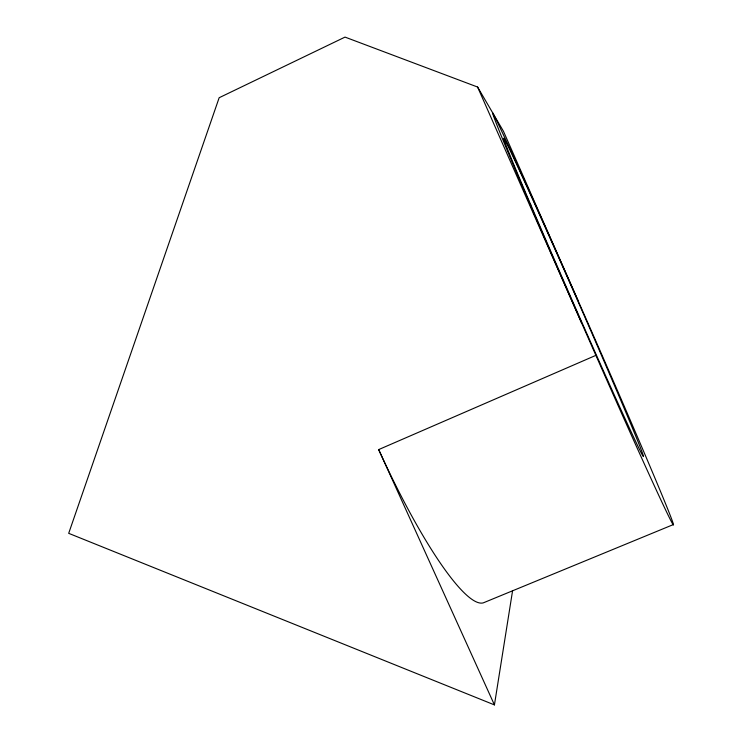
<?xml version="1.0" encoding="UTF-8"?>
<svg xmlns="http://www.w3.org/2000/svg" width="742" height="742" viewBox="0 0 742 742"><rect width="100%" height="100%" fill="white"/><g stroke="black" fill="none" stroke-linecap="round" stroke-linejoin="round"><path stroke-width="1.11" d="M477.598 87.037L595.882 355.362A204.254 2.875 66.3 0 0 673.309 523.908A204.254 2.875 66.3 0 0 587.998 323.178L503.466 131.297L477.598 87.037L345.021 37.1L219.159 97.731L68.691 533.331L494.432 704.9L512.574 590.762M494.432 704.9L378.68 449.587L595.882 355.362M673.309 524.594L483.348 602.838A200.09 35.839 66.5 0 1 378.68 449.587M577.916 300.269L567.88 277.554A231.031 3.32 66.3 0 0 492.688 112.858A223.082 3.098 66.3 0 0 567.806 291.55L581.839 323.54M530.771 204.801A173.211 2.43 66.3 0 0 643.295 456.451A173.211 2.43 66.3 0 0 548.811 235.409A173.211 2.43 66.3 0 0 530.771 204.801"/></g></svg>
